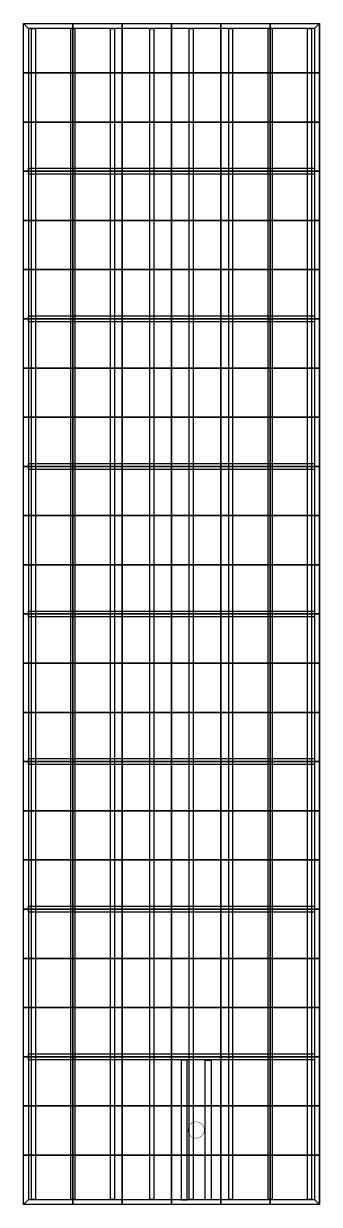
# Model space of a CAD drawing. Header units: millimetres. Extents: x -1442555 to -1309205, y 1400164 to 1531173.
# Drawn here: x -1318810 to -1315810, y 1418041 to 1430041 of the extents above; entities that cross this region are included whole.
import ezdxf

# ---------------------------------------------------------------- set-up
doc = ezdxf.new("R2010")
doc.units = ezdxf.units.MM
doc.header["$LTSCALE"] = 10
doc.layers.get('0').update_dxf_attribs({"linetype": 'CONTINUOUS'})
for name, color, linetype in [('W-FLOAT_BOWL浮筒', 253, 'CONTINUOUS'), ('W-MOUNTING固定方式', 5, 'CONTINUOUS'), ('W-STEEL_FRAME钢架', 3, 'CONTINUOUS'), ('W-STEEL_KEEL钢龙骨', 5, 'CONTINUOUS')]:
    doc.layers.add(name, color=color, linetype=linetype)

# ---------------------------------------------------------------- blocks, each defined once
blk = doc.blocks.new('*U496')
at = {"layer": 'W-FLOAT_BOWL浮筒'}
blk.add_lwpolyline([(-250, 250), (250, 250), (250, -250), (-250, -250)], close=True, dxfattribs=at)
blk = doc.blocks.new('*U498')
at = {"layer": 'W-FLOAT_BOWL浮筒', "color": 0, "linetype": 'ByBlock', "lineweight": -2, "transparency": 16777216}
for p in [(0, 11500), (500, 11500), (1000, 11500), (1500, 11500), (2000, 11500), (2500, 11500), (0, 11000), (500, 11000), (1000, 11000), (1500, 11000), (2000, 11000), (2500, 11000), (0, 10500), (500, 10500), (1000, 10500), (1500, 10500), (2000, 10500), (2500, 10500), (0, 10000), (500, 10000), (1000, 10000), (1500, 10000), (2000, 10000), (2500, 10000), (0, 9500), (500, 9500), (1000, 9500), (1500, 9500), (2000, 9500), (2500, 9500), (0, 9000), (500, 9000), (1000, 9000), (1500, 9000), (2000, 9000), (2500, 9000), (0, 8500), (500, 8500), (1000, 8500), (1500, 8500), (2000, 8500), (2500, 8500), (0, 8000), (500, 8000), (1000, 8000), (1500, 8000), (2000, 8000), (2500, 8000), (0, 7500), (500, 7500), (1000, 7500), (1500, 7500), (2000, 7500), (2500, 7500), (0, 7000), (500, 7000), (1000, 7000), (1500, 7000), (2000, 7000), (2500, 7000), (0, 6500), (500, 6500), (1000, 6500), (1500, 6500), (2000, 6500), (2500, 6500), (0, 6000), (500, 6000), (1000, 6000), (1500, 6000), (2000, 6000), (2500, 6000), (0, 5500), (500, 5500), (1000, 5500), (1500, 5500), (2000, 5500), (2500, 5500), (0, 5000), (500, 5000), (1000, 5000), (1500, 5000), (2000, 5000), (2500, 5000), (0, 4500), (500, 4500), (1000, 4500), (1500, 4500), (2000, 4500), (2500, 4500), (0, 4000), (500, 4000), (1000, 4000), (1500, 4000), (2000, 4000), (2500, 4000), (0, 3500), (500, 3500), (1000, 3500), (1500, 3500), (2000, 3500), (2500, 3500), (0, 3000), (500, 3000), (1000, 3000), (1500, 3000), (2000, 3000), (2500, 3000), (0, 2500), (500, 2500), (1000, 2500), (1500, 2500), (2000, 2500), (2500, 2500), (0, 2000), (500, 2000), (1000, 2000), (1500, 2000), (2000, 2000), (2500, 2000), (0, 1500), (500, 1500), (1000, 1500), (1500, 1500), (2000, 1500), (2500, 1500), (0, 1000), (500, 1000), (1000, 1000), (1500, 1000), (2000, 1000), (2500, 1000), (0, 500), (500, 500), (1000, 500), (1500, 500), (2000, 500), (2500, 500), (0, 0), (500, 0), (1000, 0), (1500, 0), (2000, 0), (2500, 0)]:
    blk.add_blockref('*U496', p, dxfattribs=at)
blk = doc.blocks.new('*U499')
at = {"layer": 'W-STEEL_FRAME钢架'}
blk.add_lwpolyline([(-1452, 30), (1452, 30), (1452, -30), (-1452, -30)], close=True, dxfattribs=at)
blk = doc.blocks.new('*U500')
at = {"layer": 'W-STEEL_FRAME钢架', "color": 0, "linetype": 'ByBlock', "lineweight": -2, "transparency": 16777216}
for p in [(0, 0), (0, -1500), (0, -3000), (0, -4500), (0, -6000), (0, -7500), (0, -9000)]:
    blk.add_blockref('*U499', p, dxfattribs=at)
blk = doc.blocks.new('*U501')
at = {"layer": 'W-STEEL_KEEL钢龙骨'}
blk.add_lwpolyline([(-20, 5952), (20, 5952), (20, -5952), (-20, -5952)], close=True, dxfattribs=at)
blk = doc.blocks.new('*U502')
at = {"layer": 'W-STEEL_KEEL钢龙骨', "color": 0, "linetype": 'ByBlock', "lineweight": -2, "transparency": 16777216}
for p in [(0, 0), (400, 0), (800, 0), (1200, 0), (1600, 0), (2000, 0), (2400, 0), (2800, 0)]:
    blk.add_blockref('*U501', p, dxfattribs=at)

msp = doc.modelspace()

# ---------------------------------------------------------------- linework, layer by layer
at = {"color": 7, "true_color": 0xffffff}
msp.add_lwpolyline([(-1315810.4, 1418040.9), (-1318810.4, 1418040.9), (-1318810.4, 1430040.9), (-1315810.4, 1430040.9)], close=True, dxfattribs=at)
at = {"layer": 'W-MOUNTING固定方式', "const_width": 4}
msp.add_lwpolyline([(-1316977.9, 1418796.8, 1), (-1317142.9, 1418796.8, 1)], format="xyb", close=True, dxfattribs=at)
at = {"layer": 'W-STEEL_FRAME钢架'}
for points in [[(-1318810.4, 1418040.9), (-1318810.4, 1430040.9), (-1318762.4, 1429992.9), (-1318762.4, 1418088.9), (-1318810.4, 1418040.9)], [(-1315810.4, 1418040.9), (-1315810.4, 1430040.9), (-1315858.4, 1429992.9), (-1315858.4, 1418088.9), (-1315810.4, 1418040.9)], [(-1315810.4, 1418040.9), (-1318810.4, 1418040.9), (-1318762.4, 1418088.9), (-1315858.4, 1418088.9), (-1315810.4, 1418040.9)]]:
    msp.add_lwpolyline(points, dxfattribs=at)
for points in [[(-1318810.4, 1430040.9), (-1315810.4, 1430040.9), (-1315858.4, 1429992.9), (-1318762.4, 1429992.9)], [(-1317212.9, 1418085.8), (-1317152.9, 1418085.8), (-1317152.9, 1419507.8), (-1317212.9, 1419507.8)], [(-1316907.9, 1418085.8), (-1316967.9, 1418085.8), (-1316967.9, 1419507.8), (-1316907.9, 1419507.8)]]:
    msp.add_lwpolyline(points, close=True, dxfattribs=at)

# ---------------------------------------------------------------- block references
at = {"layer": 'W-FLOAT_BOWL浮筒'}
msp.add_blockref('*U498', (-1318560.4, 1418290.9), dxfattribs=at)
at = {"layer": 'W-STEEL_FRAME钢架'}
msp.add_blockref('*U500', (-1317310.3, 1428540.9), dxfattribs=at)
at = {"layer": 'W-STEEL_KEEL钢龙骨'}
msp.add_blockref('*U502', (-1318710.4, 1424040.9), dxfattribs=at)

doc.saveas('drawing.dxf')
